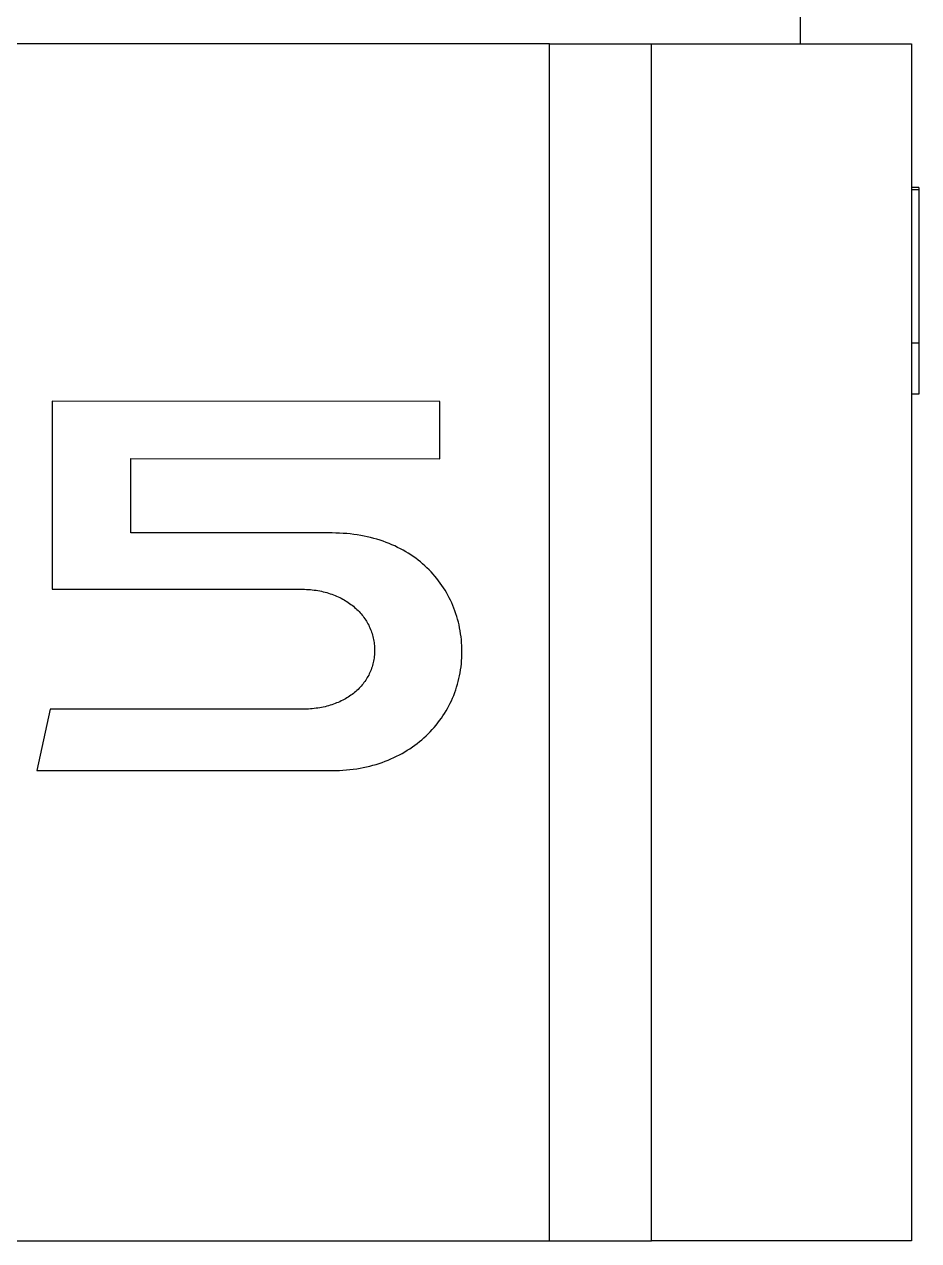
# Model space of a CAD drawing. Extents: x -120528 to -38681, y -40362 to 40632.
# Drawn here: x -50178 to -49565, y -38014 to -37181 of the extents above; entities that cross this region are included whole.
import ezdxf

# ---------------------------------------------------------------- set-up
doc = ezdxf.new("R2010")
doc.units = 0
doc.layers.get('0').update_dxf_attribs({"linetype": 'CONTINUOUS'})

msp = doc.modelspace()

# ---------------------------------------------------------------- linework, layer by layer
at = {"color": 40, "linetype": 'Continuous'}
for p, q in [((-49645.94, -37193.87), (-49645.94, -36678.87)), ((-49817.94, -37193.87), (-50264.94, -37193.87)), ((-49817.94, -38013.87), (-49817.94, -37193.87)), ((-49817.94, -37193.87), (-49569.94, -37193.87)), ((-49747.94, -38013.87), (-49747.94, -37193.87)), ((-49569.94, -37193.87), (-49569.94, -38013.87)), ((-49564.94, -37292.29), (-49569.94, -37292.29)), ((-49564.94, -37292.29), (-49564.94, -37433.87)), ((-49564.94, -37293.87), (-49569.94, -37293.87)), ((-49564.94, -37398.87), (-49569.94, -37398.87)), ((-49564.94, -37433.87), (-49569.94, -37433.87)), ((-50158.8, -37438.74), (-50158.8, -37567.53)), ((-49893.15, -37438.87), (-50158.8, -37438.74)), ((-49893.15, -37478.13), (-49893.15, -37438.87)), ((-50104.75, -37478.02), (-49893.15, -37478.13)), ((-50104.75, -37529.02), (-50104.75, -37478.02)), ((-49966.87, -37529.02), (-50104.75, -37529.02)), ((-49964.32, -37529.05), (-49966.87, -37529.02)), ((-49961.8, -37529.13), (-49964.32, -37529.05)), ((-49959.31, -37529.26), (-49961.8, -37529.13)), ((-49956.86, -37529.44), (-49959.31, -37529.26)), ((-49954.43, -37529.68), (-49956.86, -37529.44)), ((-49952.04, -37529.96), (-49954.43, -37529.68)), ((-49949.67, -37530.3), (-49952.04, -37529.96)), ((-49947.34, -37530.68), (-49949.67, -37530.3)), ((-49945.05, -37531.11), (-49947.34, -37530.68)), ((-49942.78, -37531.59), (-49945.05, -37531.11)), ((-49940.55, -37532.11), (-49942.78, -37531.59)), ((-49938.35, -37532.68), (-49940.55, -37532.11)), ((-49936.19, -37533.3), (-49938.35, -37532.68)), ((-49934.05, -37533.96), (-49936.19, -37533.3)), ((-49931.96, -37534.67), (-49934.05, -37533.96)), ((-49929.9, -37535.42), (-49931.96, -37534.67)), ((-49927.87, -37536.21), (-49929.9, -37535.42)), ((-49925.88, -37537.05), (-49927.87, -37536.21)), ((-49923.92, -37537.93), (-49925.88, -37537.05)), ((-49922, -37538.85), (-49923.92, -37537.93)), ((-49920.12, -37539.81), (-49922, -37538.85)), ((-49918.28, -37540.81), (-49920.12, -37539.81)), ((-49916.47, -37541.85), (-49918.28, -37540.81)), ((-49914.69, -37542.92), (-49916.47, -37541.85)), ((-49912.96, -37544.04), (-49914.69, -37542.92)), ((-49911.26, -37545.19), (-49912.96, -37544.04)), ((-49909.6, -37546.38), (-49911.26, -37545.19)), ((-49907.98, -37547.61), (-49909.6, -37546.38)), ((-49906.4, -37548.87), (-49907.98, -37547.61)), ((-49904.86, -37550.17), (-49906.4, -37548.87)), ((-49903.35, -37551.5), (-49904.86, -37550.17)), ((-49901.89, -37552.86), (-49903.35, -37551.5)), ((-49900.47, -37554.26), (-49901.89, -37552.86)), ((-49899.08, -37555.69), (-49900.47, -37554.26)), ((-49897.74, -37557.15), (-49899.08, -37555.69)), ((-49896.44, -37558.64), (-49897.74, -37557.15)), ((-49895.18, -37560.17), (-49896.44, -37558.64)), ((-49893.96, -37561.72), (-49895.18, -37560.17)), ((-49892.79, -37563.3), (-49893.96, -37561.72)), ((-49891.65, -37564.91), (-49892.79, -37563.3)), ((-49890.56, -37566.55), (-49891.65, -37564.91)), ((-49889.51, -37568.21), (-49890.56, -37566.55)), ((-50158.8, -37567.53), (-49987.22, -37567.53)), ((-49987.22, -37567.53), (-49985.85, -37567.57)), ((-49985.85, -37567.57), (-49984.49, -37567.63)), ((-49984.49, -37567.63), (-49983.15, -37567.71)), ((-49983.15, -37567.71), (-49981.83, -37567.82)), ((-49981.83, -37567.82), (-49980.52, -37567.96)), ((-49980.52, -37567.96), (-49979.22, -37568.11)), ((-49979.22, -37568.11), (-49977.94, -37568.3)), ((-49977.94, -37568.3), (-49976.67, -37568.51)), ((-49976.67, -37568.51), (-49975.42, -37568.74)), ((-49975.42, -37568.74), (-49974.19, -37568.99)), ((-49974.19, -37568.99), (-49972.97, -37569.27)), ((-49972.97, -37569.27), (-49971.76, -37569.57)), ((-49971.76, -37569.57), (-49970.58, -37569.9)), ((-49970.58, -37569.9), (-49969.41, -37570.25)), ((-49969.41, -37570.25), (-49968.26, -37570.61)), ((-49968.26, -37570.61), (-49967.12, -37571)), ((-49967.12, -37571), (-49966, -37571.42)), ((-49966, -37571.42), (-49964.9, -37571.85)), ((-49964.9, -37571.85), (-49963.82, -37572.3)), ((-49963.82, -37572.3), (-49962.76, -37572.78)), ((-49962.76, -37572.78), (-49961.71, -37573.27)), ((-49961.71, -37573.27), (-49960.69, -37573.78)), ((-49960.69, -37573.78), (-49959.68, -37574.32)), ((-49959.68, -37574.32), (-49958.69, -37574.87)), ((-49958.69, -37574.87), (-49957.73, -37575.44)), ((-49957.73, -37575.44), (-49956.78, -37576.03)), ((-49888.51, -37569.9), (-49889.51, -37568.21)), ((-49887.55, -37571.62), (-49888.51, -37569.9)), ((-49886.63, -37573.36), (-49887.55, -37571.62)), ((-49885.75, -37575.13), (-49886.63, -37573.36)), ((-49884.93, -37576.92), (-49885.75, -37575.13)), ((-49956.78, -37576.03), (-49955.85, -37576.64)), ((-49955.85, -37576.64), (-49954.94, -37577.27)), ((-49954.94, -37577.27), (-49954.05, -37577.92)), ((-49954.05, -37577.92), (-49953.19, -37578.58)), ((-49953.19, -37578.58), (-49952.34, -37579.26)), ((-49952.34, -37579.26), (-49951.51, -37579.96)), ((-49951.51, -37579.96), (-49950.71, -37580.67)), ((-49950.71, -37580.67), (-49949.93, -37581.4)), ((-49949.93, -37581.4), (-49949.17, -37582.15)), ((-49949.17, -37582.15), (-49948.43, -37582.91)), ((-49948.43, -37582.91), (-49947.72, -37583.68)), ((-49947.72, -37583.68), (-49947.03, -37584.48)), ((-49884.14, -37578.74), (-49884.93, -37576.92)), ((-49883.4, -37580.57), (-49884.14, -37578.74)), ((-49882.71, -37582.43), (-49883.4, -37580.57)), ((-49882.06, -37584.31), (-49882.71, -37582.43)), ((-49947.03, -37584.48), (-49946.36, -37585.28)), ((-49946.36, -37585.28), (-49945.71, -37586.1)), ((-49945.71, -37586.1), (-49945.09, -37586.94)), ((-49945.09, -37586.94), (-49944.49, -37587.79)), ((-49944.49, -37587.79), (-49943.91, -37588.65)), ((-49943.91, -37588.65), (-49943.36, -37589.53)), ((-49943.36, -37589.53), (-49942.84, -37590.42)), ((-49942.84, -37590.42), (-49942.34, -37591.32)), ((-49942.34, -37591.32), (-49941.86, -37592.24)), ((-49941.86, -37592.24), (-49941.41, -37593.16)), ((-49881.46, -37586.21), (-49882.06, -37584.31)), ((-49880.9, -37588.14), (-49881.46, -37586.21)), ((-49880.39, -37590.08), (-49880.9, -37588.14)), ((-49879.93, -37592.04), (-49880.39, -37590.08)), ((-49879.51, -37594.01), (-49879.93, -37592.04)), ((-49941.41, -37593.16), (-49940.98, -37594.1)), ((-49940.98, -37594.1), (-49940.58, -37595.05)), ((-49940.58, -37595.05), (-49940.21, -37596.01)), ((-49940.21, -37596.01), (-49939.86, -37596.99)), ((-49939.86, -37596.99), (-49939.54, -37597.97)), ((-49939.54, -37597.97), (-49939.24, -37598.96)), ((-49939.24, -37598.96), (-49938.97, -37599.97)), ((-49938.97, -37599.97), (-49938.73, -37600.98)), ((-49879.15, -37596.01), (-49879.51, -37594.01)), ((-49878.83, -37598.02), (-49879.15, -37596.01)), ((-49878.56, -37600.05), (-49878.83, -37598.02)), ((-49878.33, -37602.1), (-49878.56, -37600.05)), ((-49938.73, -37600.98), (-49938.52, -37602)), ((-49938.52, -37602), (-49938.33, -37603.03)), ((-49938.33, -37603.03), (-49938.18, -37604.07)), ((-49938.18, -37604.07), (-49938.05, -37605.12)), ((-49938.05, -37605.12), (-49937.95, -37606.18)), ((-49937.95, -37606.18), (-49937.87, -37607.24)), ((-49937.87, -37607.24), (-49937.83, -37608.32)), ((-49937.83, -37608.32), (-49937.81, -37609.4)), ((-49878.16, -37604.16), (-49878.33, -37602.1)), ((-49878.04, -37606.23), (-49878.16, -37604.16)), ((-49877.96, -37608.32), (-49878.04, -37606.23)), ((-49877.94, -37610.42), (-49877.96, -37608.32)), ((-49938.52, -37616.76), (-49938.73, -37617.77)), ((-49938.33, -37615.74), (-49938.52, -37616.76)), ((-49938.18, -37614.7), (-49938.33, -37615.74)), ((-49938.05, -37613.66), (-49938.18, -37614.7)), ((-49937.95, -37612.61), (-49938.05, -37613.66)), ((-49937.87, -37611.55), (-49937.95, -37612.61)), ((-49937.83, -37610.48), (-49937.87, -37611.55)), ((-49937.81, -37609.4), (-49937.83, -37610.48)), ((-49878.35, -37618.74), (-49878.17, -37616.68)), ((-49878.17, -37616.68), (-49878.04, -37614.61)), ((-49878.04, -37614.61), (-49877.96, -37612.52)), ((-49877.96, -37612.52), (-49877.94, -37610.42)), ((-49941.41, -37625.46), (-49941.86, -37626.36)), ((-49940.98, -37624.54), (-49941.41, -37625.46)), ((-49940.58, -37623.61), (-49940.98, -37624.54)), ((-49940.21, -37622.66), (-49940.58, -37623.61)), ((-49939.86, -37621.71), (-49940.21, -37622.66)), ((-49939.54, -37620.74), (-49939.86, -37621.71)), ((-49939.24, -37619.76), (-49939.54, -37620.74)), ((-49938.97, -37618.77), (-49939.24, -37619.76)), ((-49938.73, -37617.77), (-49938.97, -37618.77)), ((-49879.58, -37626.82), (-49879.2, -37624.83)), ((-49879.2, -37624.83), (-49878.87, -37622.81)), ((-49878.87, -37622.81), (-49878.58, -37620.78)), ((-49878.58, -37620.78), (-49878.35, -37618.74)), ((-49947.03, -37633.9), (-49947.72, -37634.67)), ((-49946.36, -37633.12), (-49947.03, -37633.9)), ((-49945.71, -37632.33), (-49946.36, -37633.12)), ((-49945.09, -37631.52), (-49945.71, -37632.33)), ((-49944.49, -37630.69), (-49945.09, -37631.52)), ((-49943.91, -37629.86), (-49944.49, -37630.69)), ((-49943.36, -37629), (-49943.91, -37629.86)), ((-49942.84, -37628.14), (-49943.36, -37629)), ((-49942.34, -37627.26), (-49942.84, -37628.14)), ((-49941.86, -37626.36), (-49942.34, -37627.26)), ((-49881.59, -37634.62), (-49881.02, -37632.7)), ((-49881.02, -37632.7), (-49880.49, -37630.76)), ((-49880.49, -37630.76), (-49880.01, -37628.8)), ((-49880.01, -37628.8), (-49879.58, -37626.82)), ((-49956.78, -37641.98), (-49957.73, -37642.54)), ((-49955.85, -37641.4), (-49956.78, -37641.98)), ((-49954.94, -37640.81), (-49955.85, -37641.4)), ((-49954.05, -37640.19), (-49954.94, -37640.81)), ((-49953.19, -37639.56), (-49954.05, -37640.19)), ((-49952.34, -37638.91), (-49953.19, -37639.56)), ((-49951.51, -37638.25), (-49952.34, -37638.91)), ((-49950.71, -37637.56), (-49951.51, -37638.25)), ((-49949.93, -37636.86), (-49950.71, -37637.56)), ((-49949.17, -37636.15), (-49949.93, -37636.86)), ((-49948.43, -37635.41), (-49949.17, -37636.15)), ((-49947.72, -37634.67), (-49948.43, -37635.41)), ((-49885.17, -37643.91), (-49884.36, -37642.1)), ((-49884.36, -37642.1), (-49883.6, -37640.26)), ((-49883.6, -37640.26), (-49882.88, -37638.4)), ((-49882.88, -37638.4), (-49882.21, -37636.52)), ((-49882.21, -37636.52), (-49881.59, -37634.62)), ((-50160.11, -37649.76), (-50169.16, -37691.81)), ((-49987.22, -37649.76), (-50160.11, -37649.76)), ((-49985.85, -37649.74), (-49987.22, -37649.76)), ((-49984.49, -37649.71), (-49985.85, -37649.74)), ((-49983.15, -37649.64), (-49984.49, -37649.71)), ((-49981.83, -37649.56), (-49983.15, -37649.64)), ((-49980.52, -37649.45), (-49981.83, -37649.56)), ((-49979.22, -37649.31), (-49980.52, -37649.45)), ((-49977.94, -37649.15), (-49979.22, -37649.31)), ((-49976.67, -37648.97), (-49977.94, -37649.15)), ((-49975.42, -37648.76), (-49976.67, -37648.97)), ((-49974.19, -37648.54), (-49975.42, -37648.76)), ((-49972.97, -37648.29), (-49974.19, -37648.54)), ((-49971.76, -37648.01), (-49972.97, -37648.29)), ((-49970.58, -37647.72), (-49971.76, -37648.01)), ((-49969.41, -37647.4), (-49970.58, -37647.72)), ((-49968.26, -37647.06), (-49969.41, -37647.4)), ((-49967.12, -37646.7), (-49968.26, -37647.06)), ((-49966, -37646.32), (-49967.12, -37646.7)), ((-49964.9, -37645.92), (-49966, -37646.32)), ((-49963.82, -37645.49), (-49964.9, -37645.92)), ((-49962.76, -37645.05), (-49963.82, -37645.49)), ((-49961.71, -37644.59), (-49962.76, -37645.05)), ((-49960.69, -37644.11), (-49961.71, -37644.59)), ((-49959.68, -37643.6), (-49960.69, -37644.11)), ((-49958.69, -37643.08), (-49959.68, -37643.6)), ((-49957.73, -37642.54), (-49958.69, -37643.08)), ((-49888.85, -37650.93), (-49887.86, -37649.22)), ((-49887.86, -37649.22), (-49886.92, -37647.47)), ((-49886.92, -37647.47), (-49886.02, -37645.71)), ((-49886.02, -37645.71), (-49885.17, -37643.91)), ((-49894.42, -37659.12), (-49893.22, -37657.54)), ((-49893.22, -37657.54), (-49892.06, -37655.93)), ((-49892.06, -37655.93), (-49890.95, -37654.29)), ((-49890.95, -37654.29), (-49889.88, -37652.62)), ((-49889.88, -37652.62), (-49888.85, -37650.93)), ((-49902.47, -37667.97), (-49901.03, -37666.58)), ((-49901.03, -37666.58), (-49899.63, -37665.15)), ((-49899.63, -37665.15), (-49898.27, -37663.68)), ((-49898.27, -37663.68), (-49896.94, -37662.19)), ((-49896.94, -37662.19), (-49895.66, -37660.67)), ((-49895.66, -37660.67), (-49894.42, -37659.12)), ((-49913.64, -37676.8), (-49911.93, -37675.64)), ((-49911.93, -37675.64), (-49910.26, -37674.45)), ((-49910.26, -37674.45), (-49908.63, -37673.23)), ((-49908.63, -37673.23), (-49907.03, -37671.96)), ((-49907.03, -37671.96), (-49905.47, -37670.67)), ((-49905.47, -37670.67), (-49903.96, -37669.34)), ((-49903.96, -37669.34), (-49902.47, -37667.97)), ((-49928.54, -37684.62), (-49926.56, -37683.79)), ((-49926.56, -37683.79), (-49924.61, -37682.91)), ((-49924.61, -37682.91), (-49922.69, -37681.99)), ((-49922.69, -37681.99), (-49920.81, -37681.03)), ((-49920.81, -37681.03), (-49918.97, -37680.03)), ((-49918.97, -37680.03), (-49917.15, -37678.99)), ((-49917.15, -37678.99), (-49915.38, -37677.91)), ((-49915.38, -37677.91), (-49913.64, -37676.8)), ((-50169.16, -37691.81), (-49966.87, -37691.81)), ((-49966.87, -37691.81), (-49964.39, -37691.79)), ((-49964.39, -37691.79), (-49961.94, -37691.71)), ((-49961.94, -37691.71), (-49959.51, -37691.57)), ((-49959.51, -37691.57), (-49957.11, -37691.39)), ((-49957.11, -37691.39), (-49954.74, -37691.16)), ((-49954.74, -37691.16), (-49952.39, -37690.87)), ((-49952.39, -37690.87), (-49950.08, -37690.54)), ((-49950.08, -37690.54), (-49947.79, -37690.16)), ((-49947.79, -37690.16), (-49945.53, -37689.73)), ((-49945.53, -37689.73), (-49943.3, -37689.25)), ((-49943.3, -37689.25), (-49941.1, -37688.72)), ((-49941.1, -37688.72), (-49938.93, -37688.15)), ((-49938.93, -37688.15), (-49936.79, -37687.54)), ((-49936.79, -37687.54), (-49934.68, -37686.87)), ((-49934.68, -37686.87), (-49932.6, -37686.17)), ((-49932.6, -37686.17), (-49930.55, -37685.42)), ((-49930.55, -37685.42), (-49928.54, -37684.62)), ((-50618.94, -38013.87), (-49817.94, -38013.87)), ((-49817.94, -38013.87), (-49747.94, -38013.87)), ((-49569.94, -38013.87), (-49747.94, -38013.87))]:
    msp.add_line(p, q, dxfattribs=at)

doc.saveas('drawing.dxf')
